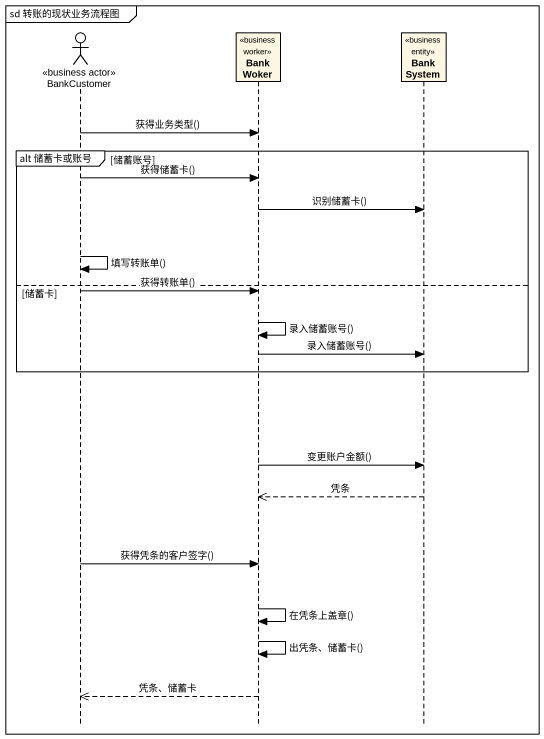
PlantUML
@startuml
mainframe sd 转账的现状业务流程图
hide footbox
actor BankCustomer <<business actor>>
participant BankWoker <<business worker>>
participant BankSystem <<business entity>>

BankCustomer -> BankWoker : 获得业务类型()
group alt 储蓄卡或账号 [储蓄账号]
  BankCustomer -> BankWoker : 获得储蓄卡()
  BankWoker -> BankSystem : 识别储蓄卡()
  BankCustomer -> BankCustomer : 填写转账单()
else 储蓄卡
  BankCustomer -> BankWoker : 获得转账单()
  BankWoker -> BankWoker : 录入储蓄账号()
  BankWoker -> BankSystem : 录入储蓄账号()
end
BankWoker -> BankSystem : 变更账户金额()
BankSystem -->> BankWoker : 凭条
BankCustomer -> BankWoker : 获得凭条的客户签字()
BankWoker -> BankWoker : 在凭条上盖章()
BankWoker -> BankWoker : 出凭条、储蓄卡()
BankWoker -->> BankCustomer : 凭条、储蓄卡
@enduml
